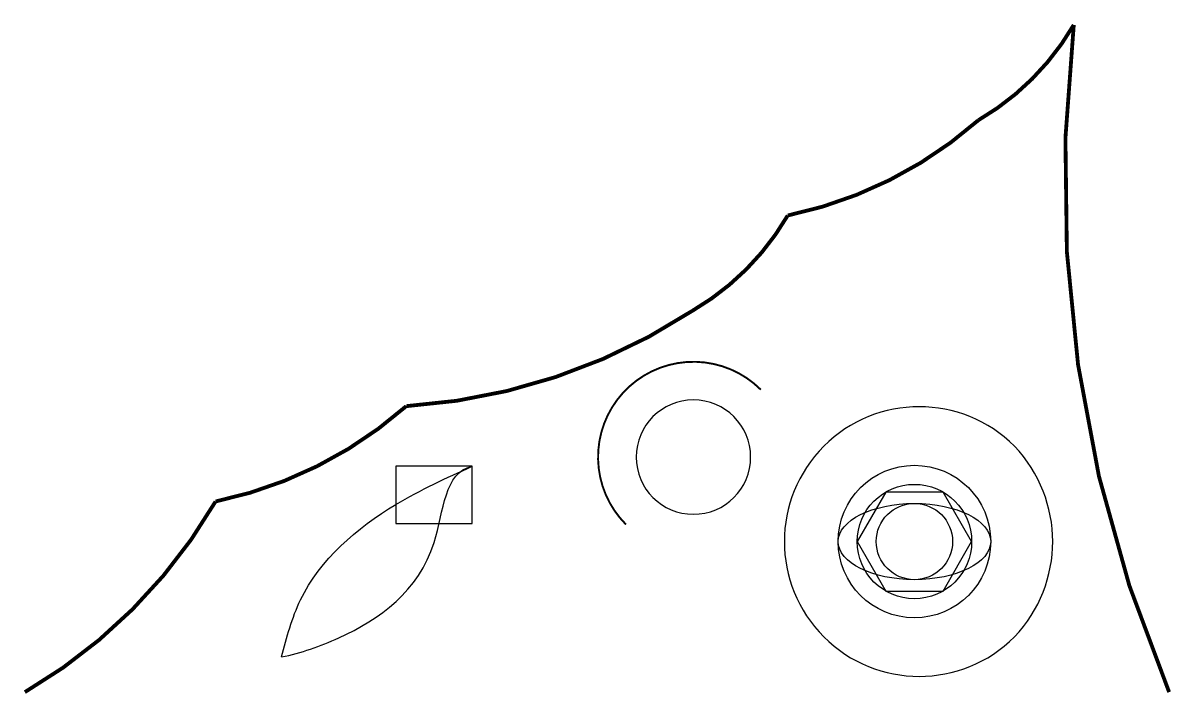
# Model space of a CAD drawing. Header units: millimetres. Extents: x 1958 to 2560, y 286 to 638.
import ezdxf

# ---------------------------------------------------------------- set-up
doc = ezdxf.new("R2010")
doc.units = ezdxf.units.MM

msp = doc.modelspace()

# ---------------------------------------------------------------- linework, layer by layer
at = {"color": 3}
msp.add_lwpolyline([(1958.76, 287.45, 2, 2, 0.13), (2058.76, 387.45, 2, 2, 0.13), (2158.76, 437.45, 2, 2, 0.13), (2308.76, 487.45, 2, 2, 0.13), (2358.76, 537.45, 2, 2, 0.13), (2458.76, 587.45, 2, 2, 0.13), (2508.76, 637.45, 2, 2, 0.13), (2558.76, 287.45, 2, 2, 0.13)], format="xyseb", dxfattribs=at)
msp.add_lwpolyline([(2344.67, 446.08, 1, 1, 1), (2273.96, 375.37, 1, 1, 0)], format="xyseb")
msp.add_lwpolyline([(2339.32, 410.73, 1), (2279.32, 410.73, 1), (2339.32, 410.73, 1)], format="xyb", close=True)
for points in [[(2153.32, 375.9), (2193.32, 375.9), (2193.32, 405.9), (2153.32, 405.9)], [(2455.2, 366.43), (2440.2, 392.41), (2410.2, 392.41), (2395.2, 366.43), (2410.2, 340.45), (2440.2, 340.45)]]:
    msp.add_lwpolyline(points, close=True)
for radius in [40, 30, 20]:
    msp.add_circle((2425.2, 366.43), radius)
at = {"color": 4}
msp.add_arc((2427.7, 366.43), 70.71, 45, 135, dxfattribs=at)
at = {"color": 3}
msp.add_arc((2427.7, 366.43), 70.71, 135, 225, dxfattribs=at)
at = {"color": 2}
msp.add_arc((2425.2, 366.43), 72.5, 316.39718, 43.60282, dxfattribs=at)
at = {"color": 1}
msp.add_arc((2427.7, 366.43), 70.71, 225, 315, dxfattribs=at)
msp.add_ellipse((2425.2, 366.43), major_axis=(40, 0), ratio=0.5)
msp.add_spline([(2093.32, 305.9), (2103.32, 335.9), (2153.32, 385.9), (2193.32, 405.9)], degree=3)
at = {"start_tangent": (0.980581, 0.196116), "end_tangent": (0.980581, 0.196116)}
msp.add_spline([(2093.32, 305.9), (2123.32, 315.9), (2173.32, 365.9), (2193.32, 405.9)], degree=3, dxfattribs=at)

doc.saveas('drawing.dxf')
